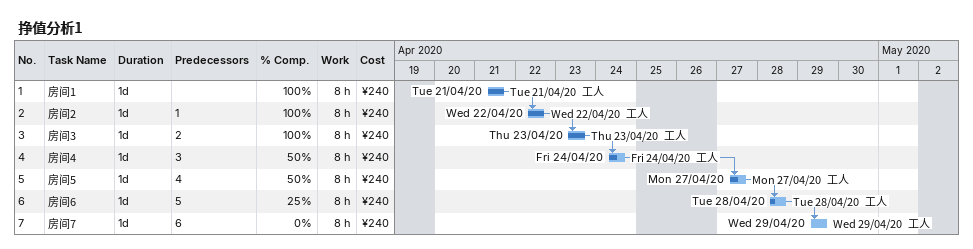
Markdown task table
挣值分析1

| ID | Task | Duration | Start | Finish | Predecessors | Resources | % complete | Work (h) | Cost (¥) |
|---|---|---|---|---|---|---|---|---|---|
| 1 | 房间1 | 1d | 2020-04-21 | 2020-04-21 |  | 工人 | 100 | 8 | 240 |
| 2 | 房间2 | 1d | 2020-04-22 | 2020-04-22 | 1 | 工人 | 100 | 8 | 240 |
| 3 | 房间3 | 1d | 2020-04-23 | 2020-04-23 | 2 | 工人 | 100 | 8 | 240 |
| 4 | 房间4 | 1d | 2020-04-24 | 2020-04-24 | 3 | 工人 | 50 | 8 | 240 |
| 5 | 房间5 | 1d | 2020-04-27 | 2020-04-27 | 4 | 工人 | 50 | 8 | 240 |
| 6 | 房间6 | 1d | 2020-04-28 | 2020-04-28 | 5 | 工人 | 25 | 8 | 240 |
| 7 | 房间7 | 1d | 2020-04-29 | 2020-04-29 | 6 | 工人 | 0 | 8 | 240 |
